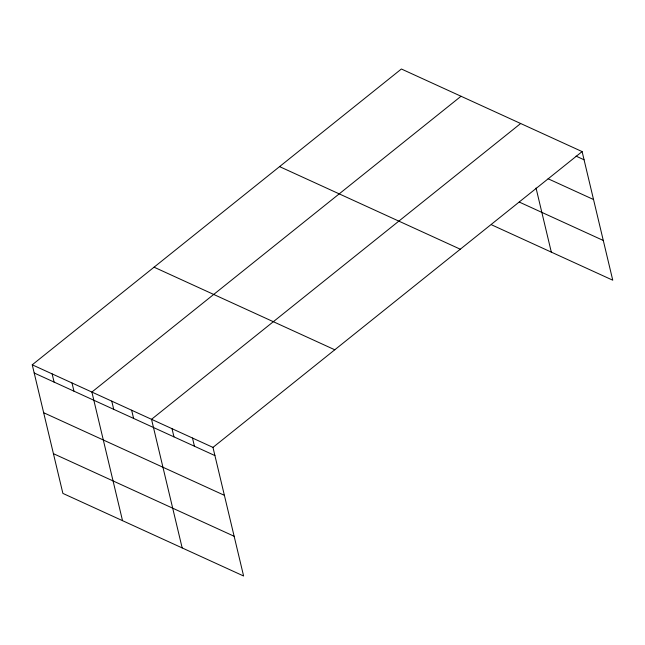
<?xml version="1.0" encoding="UTF-8"?>
<svg xmlns="http://www.w3.org/2000/svg" width="645" height="645" viewBox="0 0 645 645"><rect width="100%" height="100%" fill="white"/><g stroke="black" fill="none" stroke-linecap="round" stroke-linejoin="round"><path stroke-width="0.97" d="M32.25 364.804L212.971 447.396L243.608 576.001L62.888 493.409L32.25 364.804L401.392 68.999L582.113 151.591L612.75 280.196L491.667 224.863M461.03 96.258L91.888 392.055L122.526 520.66M520.668 123.509L151.527 419.315L182.164 547.919M212.971 447.396L582.113 151.591M576.05 156.13L584.064 159.791M548.113 178.77L593.529 199.523M519.249 202.054L603.285 240.464M279.575 166.612L460.296 249.212M154.066 267.183L334.787 349.784M34.201 372.995L214.922 455.588M43.666 412.727L224.387 495.328M53.422 453.669L234.143 536.269M536.035 188.009L551.306 252.114M192.492 438.036L194.443 446.227M172.005 428.675L173.965 436.867M131.644 410.228L133.604 418.42M111.77 401.142L113.722 409.341M72.006 382.969L73.957 391.168M52.132 373.89L54.083 382.082"/></g></svg>
